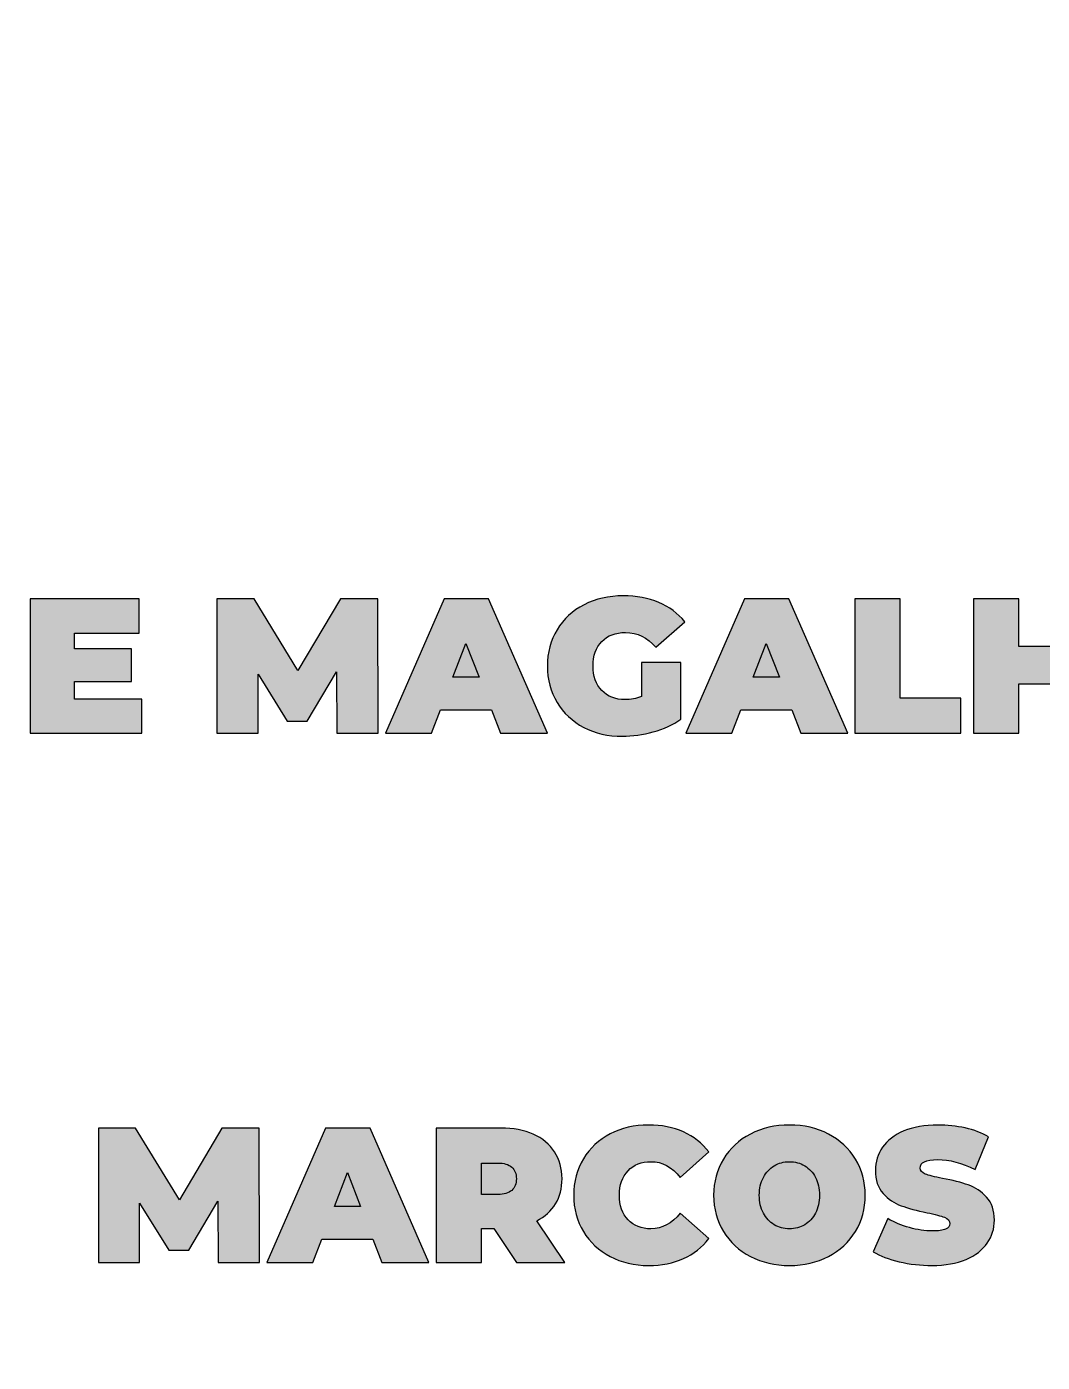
# Model space of a CAD drawing. Header units: centimetres. Extents: x -11.4 to 58.6, y -38.7 to 22.4.
# Drawn here: x -4.284 to -1.379, y 10.962 to 14.782 of the extents above; entities that cross this region are included whole.
import ezdxf

# ---------------------------------------------------------------- set-up
doc = ezdxf.new("R2010")
doc.units = ezdxf.units.CM
doc.header["$MEASUREMENT"] = 0
doc.layers.add('Camada 1', color=7, linetype='Continuous')

msp = doc.modelspace()

# ---------------------------------------------------------------- hatches: boundary and pattern name
at = {"layer": 'Camada 1', "true_color": 0x373435}
h = msp.add_hatch(color=250, dxfattribs=at)
edge = h.paths.add_edge_path()
edge.add_spline(control_points=[(-3.9547, 12.85916), (-3.9547, 12.85916), (-3.9547, 12.76146), (-3.9547, 12.76146), (-3.9547, 12.76146), (-4.27415, 12.76146), (-4.27415, 12.76146), (-4.27415, 12.76146), (-4.27415, 13.14568), (-4.27415, 13.14568), (-4.27415, 13.14568), (-3.96183, 13.14568), (-3.96183, 13.14568), (-3.96183, 13.14568), (-3.96183, 13.04798), (-3.96183, 13.04798), (-3.96183, 13.04798), (-4.14681, 13.04798), (-4.14681, 13.04798), (-4.14681, 13.04798), (-4.14681, 13.00297), (-4.14681, 13.00297), (-4.14681, 13.00297), (-3.98434, 13.00297), (-3.98434, 13.00297), (-3.98434, 13.00297), (-3.98434, 12.90966), (-3.98434, 12.90966), (-3.98434, 12.90966), (-4.14681, 12.90966), (-4.14681, 12.90966), (-4.14681, 12.90966), (-4.14681, 12.85916), (-4.14681, 12.85916), (-4.14681, 12.85916), (-3.9547, 12.85916), (-3.9547, 12.85916)], knot_values=[0, 0, 0, 0, 0.0833333, 0.0833333, 0.0833333, 0.1666667, 0.1666667, 0.1666667, 0.25, 0.25, 0.25, 0.3333333, 0.3333333, 0.3333333, 0.4166667, 0.4166667, 0.4166667, 0.5, 0.5, 0.5, 0.5833333, 0.5833333, 0.5833333, 0.6666667, 0.6666667, 0.6666667, 0.75, 0.75, 0.75, 0.8333333, 0.8333333, 0.8333333, 0.9166667, 0.9166667, 0.9166667, 1, 1, 1, 1], degree=3, periodic=1)
h = msp.add_hatch(color=250, dxfattribs=at)
edge = h.paths.add_edge_path()
edge.add_spline(control_points=[(-3.39703, 12.76146), (-3.39703, 12.76146), (-3.39813, 12.93655), (-3.39813, 12.93655), (-3.39813, 12.93655), (-3.48156, 12.79604), (-3.48156, 12.79604), (-3.48156, 12.79604), (-3.53864, 12.79604), (-3.53864, 12.79604), (-3.53864, 12.79604), (-3.62207, 12.93052), (-3.62207, 12.93052), (-3.62207, 12.93052), (-3.62207, 12.76146), (-3.62207, 12.76146), (-3.62207, 12.76146), (-3.74008, 12.76146), (-3.74008, 12.76146), (-3.74008, 12.76146), (-3.74008, 13.14568), (-3.74008, 13.14568), (-3.74008, 13.14568), (-3.6336, 13.14568), (-3.6336, 13.14568), (-3.6336, 13.14568), (-3.50845, 12.94094), (-3.50845, 12.94094), (-3.50845, 12.94094), (-3.3866, 13.14568), (-3.3866, 13.14568), (-3.3866, 13.14568), (-3.28012, 13.14568), (-3.28012, 13.14568), (-3.28012, 13.14568), (-3.27902, 12.76146), (-3.27902, 12.76146), (-3.27902, 12.76146), (-3.39703, 12.76146), (-3.39703, 12.76146)], knot_values=[0, 0, 0, 0, 0.0769231, 0.0769231, 0.0769231, 0.1538462, 0.1538462, 0.1538462, 0.2307692, 0.2307692, 0.2307692, 0.3076923, 0.3076923, 0.3076923, 0.3846154, 0.3846154, 0.3846154, 0.4615385, 0.4615385, 0.4615385, 0.5384615, 0.5384615, 0.5384615, 0.6153846, 0.6153846, 0.6153846, 0.6923077, 0.6923077, 0.6923077, 0.7692308, 0.7692308, 0.7692308, 0.8461538, 0.8461538, 0.8461538, 0.9230769, 0.9230769, 0.9230769, 1, 1, 1, 1], degree=3, periodic=1)
h = msp.add_hatch(color=250, dxfattribs=at)
edge = h.paths.add_edge_path()
edge.add_spline(control_points=[(-2.95463, 12.82842), (-2.95463, 12.82842), (-3.10063, 12.82842), (-3.10063, 12.82842), (-3.10063, 12.82842), (-3.12643, 12.76146), (-3.12643, 12.76146), (-3.12643, 12.76146), (-3.25816, 12.76146), (-3.25816, 12.76146), (-3.25816, 12.76146), (-3.0902, 13.14568), (-3.0902, 13.14568), (-3.0902, 13.14568), (-2.96286, 13.14568), (-2.96286, 13.14568), (-2.96286, 13.14568), (-2.7949, 12.76146), (-2.7949, 12.76146), (-2.7949, 12.76146), (-2.92883, 12.76146), (-2.92883, 12.76146), (-2.92883, 12.76146), (-2.95463, 12.82842), (-2.95463, 12.82842)], knot_values=[0, 0, 0, 0, 0.125, 0.125, 0.125, 0.25, 0.25, 0.25, 0.375, 0.375, 0.375, 0.5, 0.5, 0.5, 0.625, 0.625, 0.625, 0.75, 0.75, 0.75, 0.875, 0.875, 0.875, 1, 1, 1, 1], degree=3, periodic=1)
h = msp.add_hatch(color=250, dxfattribs=at)
edge = h.paths.add_edge_path()
edge.add_spline(control_points=[(-2.5254, 12.964), (-2.5254, 12.964), (-2.41288, 12.964), (-2.41288, 12.964), (-2.41288, 12.964), (-2.41288, 12.80153), (-2.41288, 12.80153), (-2.43557, 12.78579), (-2.46191, 12.77372), (-2.49192, 12.7653), (-2.52193, 12.75689), (-2.55138, 12.75268), (-2.58029, 12.75268), (-2.62127, 12.75268), (-2.65805, 12.76118), (-2.69062, 12.7782), (-2.72318, 12.79522), (-2.74871, 12.819), (-2.76718, 12.84956), (-2.78566, 12.88011), (-2.7949, 12.91478), (-2.7949, 12.95357), (-2.7949, 12.99236), (-2.78566, 13.02703), (-2.76718, 13.05758), (-2.74871, 13.08814), (-2.72291, 13.11192), (-2.68979, 13.12894), (-2.65668, 13.14596), (-2.61926, 13.15446), (-2.57755, 13.15446), (-2.53985, 13.15446), (-2.5061, 13.14815), (-2.47627, 13.13553), (-2.44645, 13.1229), (-2.42166, 13.10451), (-2.4019, 13.08036), (-2.4019, 13.08036), (-2.48478, 13.00736), (-2.48478, 13.00736), (-2.50893, 13.03553), (-2.53766, 13.04962), (-2.57096, 13.04962), (-2.5995, 13.04962), (-2.62219, 13.04102), (-2.63902, 13.02383), (-2.65585, 13.00663), (-2.66427, 12.98321), (-2.66427, 12.95357), (-2.66427, 12.92466), (-2.65594, 12.90142), (-2.63929, 12.88386), (-2.62264, 12.8663), (-2.60042, 12.85751), (-2.57261, 12.85751), (-2.55614, 12.85751), (-2.5404, 12.86063), (-2.5254, 12.86685), (-2.5254, 12.86685), (-2.5254, 12.964), (-2.5254, 12.964)], knot_values=[0, 0, 0, 0, 0.05, 0.05, 0.05, 0.1, 0.1, 0.1, 0.15, 0.15, 0.15, 0.2, 0.2, 0.2, 0.25, 0.25, 0.25, 0.3, 0.3, 0.3, 0.35, 0.35, 0.35, 0.4, 0.4, 0.4, 0.45, 0.45, 0.45, 0.5, 0.5, 0.5, 0.55, 0.55, 0.55, 0.6, 0.6, 0.6, 0.65, 0.65, 0.65, 0.7, 0.7, 0.7, 0.75, 0.75, 0.75, 0.8, 0.8, 0.8, 0.85, 0.85, 0.85, 0.9, 0.9, 0.9, 0.95, 0.95, 0.95, 1, 1, 1, 1], degree=3, periodic=1)
h = msp.add_hatch(color=250, dxfattribs=at)
edge = h.paths.add_edge_path()
edge.add_spline(control_points=[(-2.09562, 12.82842), (-2.09562, 12.82842), (-2.24163, 12.82842), (-2.24163, 12.82842), (-2.24163, 12.82842), (-2.26743, 12.76146), (-2.26743, 12.76146), (-2.26743, 12.76146), (-2.39916, 12.76146), (-2.39916, 12.76146), (-2.39916, 12.76146), (-2.2312, 13.14568), (-2.2312, 13.14568), (-2.2312, 13.14568), (-2.10386, 13.14568), (-2.10386, 13.14568), (-2.10386, 13.14568), (-1.9359, 12.76146), (-1.9359, 12.76146), (-1.9359, 12.76146), (-2.06983, 12.76146), (-2.06983, 12.76146), (-2.06983, 12.76146), (-2.09562, 12.82842), (-2.09562, 12.82842)], knot_values=[0, 0, 0, 0, 0.125, 0.125, 0.125, 0.25, 0.25, 0.25, 0.375, 0.375, 0.375, 0.5, 0.5, 0.5, 0.625, 0.625, 0.625, 0.75, 0.75, 0.75, 0.875, 0.875, 0.875, 1, 1, 1, 1], degree=3, periodic=1)
h = msp.add_hatch(color=250, dxfattribs=at)
edge = h.paths.add_edge_path()
edge.add_spline(control_points=[(-1.91504, 13.14568), (-1.91504, 13.14568), (-1.7855, 13.14568), (-1.7855, 13.14568), (-1.7855, 13.14568), (-1.7855, 12.86191), (-1.7855, 12.86191), (-1.7855, 12.86191), (-1.61206, 12.86191), (-1.61206, 12.86191), (-1.61206, 12.86191), (-1.61206, 12.76146), (-1.61206, 12.76146), (-1.61206, 12.76146), (-1.91504, 12.76146), (-1.91504, 12.76146), (-1.91504, 12.76146), (-1.91504, 13.14568), (-1.91504, 13.14568)], knot_values=[0, 0, 0, 0, 0.1666667, 0.1666667, 0.1666667, 0.3333333, 0.3333333, 0.3333333, 0.5, 0.5, 0.5, 0.6666667, 0.6666667, 0.6666667, 0.8333333, 0.8333333, 0.8333333, 1, 1, 1, 1], degree=3, periodic=1)
h = msp.add_hatch(color=250, dxfattribs=at)
edge = h.paths.add_edge_path()
edge.add_spline(control_points=[(-1.19765, 13.14568), (-1.19765, 13.14568), (-1.19765, 12.76146), (-1.19765, 12.76146), (-1.19765, 12.76146), (-1.32719, 12.76146), (-1.32719, 12.76146), (-1.32719, 12.76146), (-1.32719, 12.90307), (-1.32719, 12.90307), (-1.32719, 12.90307), (-1.44684, 12.90307), (-1.44684, 12.90307), (-1.44684, 12.90307), (-1.44684, 12.76146), (-1.44684, 12.76146), (-1.44684, 12.76146), (-1.57638, 12.76146), (-1.57638, 12.76146), (-1.57638, 12.76146), (-1.57638, 13.14568), (-1.57638, 13.14568), (-1.57638, 13.14568), (-1.44684, 13.14568), (-1.44684, 13.14568), (-1.44684, 13.14568), (-1.44684, 13.00956), (-1.44684, 13.00956), (-1.44684, 13.00956), (-1.32719, 13.00956), (-1.32719, 13.00956), (-1.32719, 13.00956), (-1.32719, 13.14568), (-1.32719, 13.14568), (-1.32719, 13.14568), (-1.19765, 13.14568), (-1.19765, 13.14568)], knot_values=[0, 0, 0, 0, 0.0833333, 0.0833333, 0.0833333, 0.1666667, 0.1666667, 0.1666667, 0.25, 0.25, 0.25, 0.3333333, 0.3333333, 0.3333333, 0.4166667, 0.4166667, 0.4166667, 0.5, 0.5, 0.5, 0.5833333, 0.5833333, 0.5833333, 0.6666667, 0.6666667, 0.6666667, 0.75, 0.75, 0.75, 0.8333333, 0.8333333, 0.8333333, 0.9166667, 0.9166667, 0.9166667, 1, 1, 1, 1], degree=3, periodic=1)
h = msp.add_hatch(color=250, dxfattribs=at)
edge = h.paths.add_edge_path()
edge.add_spline(control_points=[(-2.99031, 12.92173), (-2.99031, 12.92173), (-3.02763, 13.01834), (-3.02763, 13.01834), (-3.02763, 13.01834), (-3.06496, 12.92173), (-3.06496, 12.92173), (-3.06496, 12.92173), (-2.99031, 12.92173), (-2.99031, 12.92173)], knot_values=[0, 0, 0, 0, 0.3333333, 0.3333333, 0.3333333, 0.6666667, 0.6666667, 0.6666667, 1, 1, 1, 1], degree=3, periodic=1)
h = msp.add_hatch(color=250, dxfattribs=at)
edge = h.paths.add_edge_path()
edge.add_spline(control_points=[(-2.1313, 12.92173), (-2.1313, 12.92173), (-2.16863, 13.01834), (-2.16863, 13.01834), (-2.16863, 13.01834), (-2.20595, 12.92173), (-2.20595, 12.92173), (-2.20595, 12.92173), (-2.1313, 12.92173), (-2.1313, 12.92173)], knot_values=[0, 0, 0, 0, 0.3333333, 0.3333333, 0.3333333, 0.6666667, 0.6666667, 0.6666667, 1, 1, 1, 1], degree=3, periodic=1)
h = msp.add_hatch(color=250, dxfattribs=at)
edge = h.paths.add_edge_path()
edge.add_spline(control_points=[(-3.73596, 11.24763), (-3.73596, 11.24763), (-3.73706, 11.42273), (-3.73706, 11.42273), (-3.73706, 11.42273), (-3.82049, 11.28221), (-3.82049, 11.28221), (-3.82049, 11.28221), (-3.87758, 11.28221), (-3.87758, 11.28221), (-3.87758, 11.28221), (-3.96101, 11.41669), (-3.96101, 11.41669), (-3.96101, 11.41669), (-3.96101, 11.24763), (-3.96101, 11.24763), (-3.96101, 11.24763), (-4.07902, 11.24763), (-4.07902, 11.24763), (-4.07902, 11.24763), (-4.07902, 11.63185), (-4.07902, 11.63185), (-4.07902, 11.63185), (-3.97253, 11.63185), (-3.97253, 11.63185), (-3.97253, 11.63185), (-3.84739, 11.42712), (-3.84739, 11.42712), (-3.84739, 11.42712), (-3.72554, 11.63185), (-3.72554, 11.63185), (-3.72554, 11.63185), (-3.61905, 11.63185), (-3.61905, 11.63185), (-3.61905, 11.63185), (-3.61795, 11.24763), (-3.61795, 11.24763), (-3.61795, 11.24763), (-3.73596, 11.24763), (-3.73596, 11.24763)], knot_values=[0, 0, 0, 0, 0.0769231, 0.0769231, 0.0769231, 0.1538462, 0.1538462, 0.1538462, 0.2307692, 0.2307692, 0.2307692, 0.3076923, 0.3076923, 0.3076923, 0.3846154, 0.3846154, 0.3846154, 0.4615385, 0.4615385, 0.4615385, 0.5384615, 0.5384615, 0.5384615, 0.6153846, 0.6153846, 0.6153846, 0.6923077, 0.6923077, 0.6923077, 0.7692308, 0.7692308, 0.7692308, 0.8461538, 0.8461538, 0.8461538, 0.9230769, 0.9230769, 0.9230769, 1, 1, 1, 1], degree=3, periodic=1)
h = msp.add_hatch(color=250, dxfattribs=at)
edge = h.paths.add_edge_path()
edge.add_spline(control_points=[(-3.29356, 11.3146), (-3.29356, 11.3146), (-3.43957, 11.3146), (-3.43957, 11.3146), (-3.43957, 11.3146), (-3.46536, 11.24763), (-3.46536, 11.24763), (-3.46536, 11.24763), (-3.5971, 11.24763), (-3.5971, 11.24763), (-3.5971, 11.24763), (-3.42914, 11.63185), (-3.42914, 11.63185), (-3.42914, 11.63185), (-3.3018, 11.63185), (-3.3018, 11.63185), (-3.3018, 11.63185), (-3.13384, 11.24763), (-3.13384, 11.24763), (-3.13384, 11.24763), (-3.26777, 11.24763), (-3.26777, 11.24763), (-3.26777, 11.24763), (-3.29356, 11.3146), (-3.29356, 11.3146)], knot_values=[0, 0, 0, 0, 0.125, 0.125, 0.125, 0.25, 0.25, 0.25, 0.375, 0.375, 0.375, 0.5, 0.5, 0.5, 0.625, 0.625, 0.625, 0.75, 0.75, 0.75, 0.875, 0.875, 0.875, 1, 1, 1, 1], degree=3, periodic=1)
h = msp.add_hatch(color=250, dxfattribs=at)
edge = h.paths.add_edge_path()
edge.add_spline(control_points=[(-2.94831, 11.34424), (-2.94831, 11.34424), (-2.98344, 11.34424), (-2.98344, 11.34424), (-2.98344, 11.34424), (-2.98344, 11.24763), (-2.98344, 11.24763), (-2.98344, 11.24763), (-3.11298, 11.24763), (-3.11298, 11.24763), (-3.11298, 11.24763), (-3.11298, 11.63185), (-3.11298, 11.63185), (-3.11298, 11.63185), (-2.92801, 11.63185), (-2.92801, 11.63185), (-2.89251, 11.63185), (-2.86159, 11.626), (-2.83524, 11.61429), (-2.8089, 11.60258), (-2.78859, 11.58575), (-2.77432, 11.56379), (-2.76005, 11.54184), (-2.75291, 11.51622), (-2.75291, 11.48695), (-2.75291, 11.4595), (-2.75913, 11.43553), (-2.77157, 11.41504), (-2.78402, 11.39455), (-2.80194, 11.37827), (-2.82536, 11.36619), (-2.82536, 11.36619), (-2.74468, 11.24763), (-2.74468, 11.24763), (-2.74468, 11.24763), (-2.883, 11.24763), (-2.883, 11.24763), (-2.883, 11.24763), (-2.94831, 11.34424), (-2.94831, 11.34424)], knot_values=[0, 0, 0, 0, 0.0769231, 0.0769231, 0.0769231, 0.1538462, 0.1538462, 0.1538462, 0.2307692, 0.2307692, 0.2307692, 0.3076923, 0.3076923, 0.3076923, 0.3846154, 0.3846154, 0.3846154, 0.4615385, 0.4615385, 0.4615385, 0.5384615, 0.5384615, 0.5384615, 0.6153846, 0.6153846, 0.6153846, 0.6923077, 0.6923077, 0.6923077, 0.7692308, 0.7692308, 0.7692308, 0.8461538, 0.8461538, 0.8461538, 0.9230769, 0.9230769, 0.9230769, 1, 1, 1, 1], degree=3, periodic=1)
h = msp.add_hatch(color=250, dxfattribs=at)
edge = h.paths.add_edge_path()
edge.add_spline(control_points=[(-2.50536, 11.23885), (-2.54598, 11.23885), (-2.58258, 11.24736), (-2.61514, 11.26438), (-2.64771, 11.28139), (-2.67323, 11.30518), (-2.69171, 11.33573), (-2.71019, 11.36628), (-2.71943, 11.40095), (-2.71943, 11.43974), (-2.71943, 11.47853), (-2.71019, 11.5132), (-2.69171, 11.54376), (-2.67323, 11.57431), (-2.64771, 11.5981), (-2.61514, 11.61512), (-2.58258, 11.63213), (-2.54598, 11.64064), (-2.50536, 11.64064), (-2.46804, 11.64064), (-2.43474, 11.63405), (-2.40547, 11.62088), (-2.3762, 11.6077), (-2.35204, 11.58867), (-2.33301, 11.56379), (-2.33301, 11.56379), (-2.4148, 11.49079), (-2.4148, 11.49079), (-2.43858, 11.5208), (-2.46658, 11.5358), (-2.49878, 11.5358), (-2.52585, 11.5358), (-2.54763, 11.52711), (-2.5641, 11.50973), (-2.58056, 11.49235), (-2.5888, 11.46902), (-2.5888, 11.43974), (-2.5888, 11.41047), (-2.58056, 11.38714), (-2.5641, 11.36976), (-2.54763, 11.35238), (-2.52585, 11.34369), (-2.49878, 11.34369), (-2.46658, 11.34369), (-2.43858, 11.35869), (-2.4148, 11.3887), (-2.4148, 11.3887), (-2.33301, 11.3157), (-2.33301, 11.3157), (-2.35204, 11.29081), (-2.3762, 11.27179), (-2.40547, 11.25861), (-2.43474, 11.24544), (-2.46804, 11.23885), (-2.50536, 11.23885)], knot_values=[0, 0, 0, 0, 0.0555556, 0.0555556, 0.0555556, 0.1111111, 0.1111111, 0.1111111, 0.1666667, 0.1666667, 0.1666667, 0.2222222, 0.2222222, 0.2222222, 0.2777778, 0.2777778, 0.2777778, 0.3333333, 0.3333333, 0.3333333, 0.3888889, 0.3888889, 0.3888889, 0.4444444, 0.4444444, 0.4444444, 0.5, 0.5, 0.5, 0.5555556, 0.5555556, 0.5555556, 0.6111111, 0.6111111, 0.6111111, 0.6666667, 0.6666667, 0.6666667, 0.7222222, 0.7222222, 0.7222222, 0.7777778, 0.7777778, 0.7777778, 0.8333333, 0.8333333, 0.8333333, 0.8888889, 0.8888889, 0.8888889, 0.9444444, 0.9444444, 0.9444444, 1, 1, 1, 1], degree=3, periodic=1)
h = msp.add_hatch(color=250, dxfattribs=at)
edge = h.paths.add_edge_path()
edge.add_spline(control_points=[(-2.10248, 11.23885), (-2.14383, 11.23885), (-2.18097, 11.24745), (-2.21391, 11.26465), (-2.24684, 11.28185), (-2.27264, 11.30573), (-2.2913, 11.33628), (-2.30996, 11.36683), (-2.31929, 11.40132), (-2.31929, 11.43974), (-2.31929, 11.47817), (-2.30996, 11.51266), (-2.2913, 11.54321), (-2.27264, 11.57376), (-2.24684, 11.59764), (-2.21391, 11.61484), (-2.18097, 11.63204), (-2.14383, 11.64064), (-2.10248, 11.64064), (-2.06114, 11.64064), (-2.02399, 11.63204), (-1.99106, 11.61484), (-1.95813, 11.59764), (-1.93233, 11.57376), (-1.91367, 11.54321), (-1.895, 11.51266), (-1.88567, 11.47817), (-1.88567, 11.43974), (-1.88567, 11.40132), (-1.895, 11.36683), (-1.91367, 11.33628), (-1.93233, 11.30573), (-1.95813, 11.28185), (-1.99106, 11.26465), (-2.02399, 11.24745), (-2.06114, 11.23885), (-2.10248, 11.23885)], knot_values=[0, 0, 0, 0, 0.0833333, 0.0833333, 0.0833333, 0.1666667, 0.1666667, 0.1666667, 0.25, 0.25, 0.25, 0.3333333, 0.3333333, 0.3333333, 0.4166667, 0.4166667, 0.4166667, 0.5, 0.5, 0.5, 0.5833333, 0.5833333, 0.5833333, 0.6666667, 0.6666667, 0.6666667, 0.75, 0.75, 0.75, 0.8333333, 0.8333333, 0.8333333, 0.9166667, 0.9166667, 0.9166667, 1, 1, 1, 1], degree=3, periodic=1)
h = msp.add_hatch(color=250, dxfattribs=at)
edge = h.paths.add_edge_path()
edge.add_spline(control_points=[(-1.69521, 11.23885), (-1.72705, 11.23885), (-1.75806, 11.24242), (-1.78824, 11.24956), (-1.81843, 11.25669), (-1.84323, 11.2663), (-1.86262, 11.27837), (-1.86262, 11.27837), (-1.82091, 11.37278), (-1.82091, 11.37278), (-1.80261, 11.36217), (-1.78212, 11.35366), (-1.75943, 11.34726), (-1.73674, 11.34085), (-1.71497, 11.33765), (-1.69411, 11.33765), (-1.67618, 11.33765), (-1.66338, 11.33939), (-1.65569, 11.34287), (-1.64801, 11.34634), (-1.64416, 11.35156), (-1.64416, 11.35851), (-1.64416, 11.36656), (-1.64919, 11.3726), (-1.65926, 11.37662), (-1.66932, 11.38065), (-1.68588, 11.38504), (-1.70893, 11.3898), (-1.73857, 11.39601), (-1.76327, 11.4027), (-1.78303, 11.40983), (-1.80279, 11.41697), (-1.81999, 11.42868), (-1.83463, 11.44496), (-1.84927, 11.46124), (-1.85658, 11.48329), (-1.85658, 11.5111), (-1.85658, 11.53525), (-1.84981, 11.55721), (-1.83627, 11.57697), (-1.82273, 11.59673), (-1.80252, 11.61228), (-1.77562, 11.62362), (-1.74872, 11.63497), (-1.71607, 11.64064), (-1.67765, 11.64064), (-1.6513, 11.64064), (-1.62541, 11.6378), (-1.59998, 11.63213), (-1.57455, 11.62646), (-1.55213, 11.61813), (-1.53274, 11.60715), (-1.53274, 11.60715), (-1.57171, 11.51329), (-1.57171, 11.51329), (-1.6094, 11.53232), (-1.64508, 11.54184), (-1.67874, 11.54184), (-1.71204, 11.54184), (-1.72869, 11.53379), (-1.72869, 11.51769), (-1.72869, 11.51), (-1.72375, 11.50424), (-1.71387, 11.5004), (-1.70399, 11.49656), (-1.68771, 11.49244), (-1.66502, 11.48805), (-1.63575, 11.48256), (-1.61105, 11.47625), (-1.59092, 11.46911), (-1.5708, 11.46198), (-1.55332, 11.45035), (-1.5385, 11.43426), (-1.52368, 11.41816), (-1.51627, 11.3962), (-1.51627, 11.36839), (-1.51627, 11.34424), (-1.52304, 11.32237), (-1.53658, 11.3028), (-1.55012, 11.28322), (-1.57034, 11.26767), (-1.59723, 11.25614), (-1.62413, 11.24461), (-1.65679, 11.23885), (-1.69521, 11.23885)], knot_values=[0, 0, 0, 0, 0.0357143, 0.0357143, 0.0357143, 0.0714286, 0.0714286, 0.0714286, 0.1071429, 0.1071429, 0.1071429, 0.1428571, 0.1428571, 0.1428571, 0.1785714, 0.1785714, 0.1785714, 0.2142857, 0.2142857, 0.2142857, 0.25, 0.25, 0.25, 0.2857143, 0.2857143, 0.2857143, 0.3214286, 0.3214286, 0.3214286, 0.3571429, 0.3571429, 0.3571429, 0.3928571, 0.3928571, 0.3928571, 0.4285714, 0.4285714, 0.4285714, 0.4642857, 0.4642857, 0.4642857, 0.5, 0.5, 0.5, 0.5357143, 0.5357143, 0.5357143, 0.5714286, 0.5714286, 0.5714286, 0.6071429, 0.6071429, 0.6071429, 0.6428571, 0.6428571, 0.6428571, 0.6785714, 0.6785714, 0.6785714, 0.7142857, 0.7142857, 0.7142857, 0.75, 0.75, 0.75, 0.7857143, 0.7857143, 0.7857143, 0.8214286, 0.8214286, 0.8214286, 0.8571429, 0.8571429, 0.8571429, 0.8928571, 0.8928571, 0.8928571, 0.9285714, 0.9285714, 0.9285714, 0.9642857, 0.9642857, 0.9642857, 1, 1, 1, 1], degree=3, periodic=1)
h = msp.add_hatch(color=250, dxfattribs=at)
edge = h.paths.add_edge_path()
edge.add_spline(control_points=[(-3.32924, 11.40791), (-3.32924, 11.40791), (-3.36657, 11.50451), (-3.36657, 11.50451), (-3.36657, 11.50451), (-3.40389, 11.40791), (-3.40389, 11.40791), (-3.40389, 11.40791), (-3.32924, 11.40791), (-3.32924, 11.40791)], knot_values=[0, 0, 0, 0, 0.3333333, 0.3333333, 0.3333333, 0.6666667, 0.6666667, 0.6666667, 1, 1, 1, 1], degree=3, periodic=1)
h = msp.add_hatch(color=250, dxfattribs=at)
edge = h.paths.add_edge_path()
edge.add_spline(control_points=[(-2.88355, 11.48695), (-2.88355, 11.50122), (-2.88794, 11.51229), (-2.89672, 11.52016), (-2.9055, 11.52802), (-2.91868, 11.53196), (-2.93624, 11.53196), (-2.93624, 11.53196), (-2.98344, 11.53196), (-2.98344, 11.53196), (-2.98344, 11.53196), (-2.98344, 11.44194), (-2.98344, 11.44194), (-2.98344, 11.44194), (-2.93624, 11.44194), (-2.93624, 11.44194), (-2.91868, 11.44194), (-2.9055, 11.44587), (-2.89672, 11.45374), (-2.88794, 11.46161), (-2.88355, 11.47268), (-2.88355, 11.48695)], knot_values=[0, 0, 0, 0, 0.1428571, 0.1428571, 0.1428571, 0.2857143, 0.2857143, 0.2857143, 0.4285714, 0.4285714, 0.4285714, 0.5714286, 0.5714286, 0.5714286, 0.7142857, 0.7142857, 0.7142857, 0.8571429, 0.8571429, 0.8571429, 1, 1, 1, 1], degree=3, periodic=1)
h = msp.add_hatch(color=250, dxfattribs=at)
edge = h.paths.add_edge_path()
edge.add_spline(control_points=[(-2.10248, 11.34369), (-2.08638, 11.34369), (-2.07184, 11.34762), (-2.05884, 11.35549), (-2.04586, 11.36336), (-2.03552, 11.37452), (-2.02783, 11.38897), (-2.02015, 11.40343), (-2.01631, 11.42035), (-2.01631, 11.43974), (-2.01631, 11.45914), (-2.02015, 11.47606), (-2.02783, 11.49052), (-2.03552, 11.50497), (-2.04586, 11.51613), (-2.05884, 11.524), (-2.07184, 11.53187), (-2.08638, 11.5358), (-2.10248, 11.5358), (-2.11858, 11.5358), (-2.13313, 11.53187), (-2.14612, 11.524), (-2.15911, 11.51613), (-2.16945, 11.50497), (-2.17713, 11.49052), (-2.18482, 11.47606), (-2.18866, 11.45914), (-2.18866, 11.43974), (-2.18866, 11.42035), (-2.18482, 11.40343), (-2.17713, 11.38897), (-2.16945, 11.37452), (-2.15911, 11.36336), (-2.14612, 11.35549), (-2.13313, 11.34762), (-2.11858, 11.34369), (-2.10248, 11.34369)], knot_values=[0, 0, 0, 0, 0.0833333, 0.0833333, 0.0833333, 0.1666667, 0.1666667, 0.1666667, 0.25, 0.25, 0.25, 0.3333333, 0.3333333, 0.3333333, 0.4166667, 0.4166667, 0.4166667, 0.5, 0.5, 0.5, 0.5833333, 0.5833333, 0.5833333, 0.6666667, 0.6666667, 0.6666667, 0.75, 0.75, 0.75, 0.8333333, 0.8333333, 0.8333333, 0.9166667, 0.9166667, 0.9166667, 1, 1, 1, 1], degree=3, periodic=1)

# ---------------------------------------------------------------- linework, layer by layer
at = {"layer": 'Camada 1', "color": 250, "lineweight": 20}
msp.add_open_spline([(-6.39065, 22.42335), (-6.39065, 22.42335), (-3.39065, 22.42335), (-3.39065, 22.42335), (2.10935, 22.42335), (6.60935, 17.92336), (6.60935, 12.42336), (6.60935, 12.42336), (6.60935, -27.57665), (6.60935, -27.57665), (6.60935, -27.57665), (-11.39065, -27.57665), (-11.39065, -27.57665), (-11.39065, -27.57665), (-11.39065, 17.42334), (-11.39065, 17.42334), (-11.39065, 20.17334), (-9.14065, 22.42335), (-6.39065, 22.42335)], degree=3, knots=[0, 0, 0, 0, 0.1666667, 0.1666667, 0.1666667, 0.3333333, 0.3333333, 0.3333333, 0.5, 0.5, 0.5, 0.6666667, 0.6666667, 0.6666667, 0.8333333, 0.8333333, 0.8333333, 1, 1, 1, 1], dxfattribs=at)
at = {"layer": 'Camada 1', "color": 250}
for points, knots in [([(-3.9547, 12.85916), (-3.9547, 12.85916), (-3.9547, 12.76146), (-3.9547, 12.76146), (-3.9547, 12.76146), (-4.27415, 12.76146), (-4.27415, 12.76146), (-4.27415, 12.76146), (-4.27415, 13.14568), (-4.27415, 13.14568), (-4.27415, 13.14568), (-3.96183, 13.14568), (-3.96183, 13.14568), (-3.96183, 13.14568), (-3.96183, 13.04798), (-3.96183, 13.04798), (-3.96183, 13.04798), (-4.14681, 13.04798), (-4.14681, 13.04798), (-4.14681, 13.04798), (-4.14681, 13.00297), (-4.14681, 13.00297), (-4.14681, 13.00297), (-3.98434, 13.00297), (-3.98434, 13.00297), (-3.98434, 13.00297), (-3.98434, 12.90966), (-3.98434, 12.90966), (-3.98434, 12.90966), (-4.14681, 12.90966), (-4.14681, 12.90966), (-4.14681, 12.90966), (-4.14681, 12.85916), (-4.14681, 12.85916), (-4.14681, 12.85916), (-3.9547, 12.85916), (-3.9547, 12.85916)], [0, 0, 0, 0, 0.0833333, 0.0833333, 0.0833333, 0.1666667, 0.1666667, 0.1666667, 0.25, 0.25, 0.25, 0.3333333, 0.3333333, 0.3333333, 0.4166667, 0.4166667, 0.4166667, 0.5, 0.5, 0.5, 0.5833333, 0.5833333, 0.5833333, 0.6666667, 0.6666667, 0.6666667, 0.75, 0.75, 0.75, 0.8333333, 0.8333333, 0.8333333, 0.9166667, 0.9166667, 0.9166667, 1, 1, 1, 1]), ([(-3.39703, 12.76146), (-3.39703, 12.76146), (-3.39813, 12.93655), (-3.39813, 12.93655), (-3.39813, 12.93655), (-3.48156, 12.79604), (-3.48156, 12.79604), (-3.48156, 12.79604), (-3.53864, 12.79604), (-3.53864, 12.79604), (-3.53864, 12.79604), (-3.62207, 12.93052), (-3.62207, 12.93052), (-3.62207, 12.93052), (-3.62207, 12.76146), (-3.62207, 12.76146), (-3.62207, 12.76146), (-3.74008, 12.76146), (-3.74008, 12.76146), (-3.74008, 12.76146), (-3.74008, 13.14568), (-3.74008, 13.14568), (-3.74008, 13.14568), (-3.6336, 13.14568), (-3.6336, 13.14568), (-3.6336, 13.14568), (-3.50845, 12.94094), (-3.50845, 12.94094), (-3.50845, 12.94094), (-3.3866, 13.14568), (-3.3866, 13.14568), (-3.3866, 13.14568), (-3.28012, 13.14568), (-3.28012, 13.14568), (-3.28012, 13.14568), (-3.27902, 12.76146), (-3.27902, 12.76146), (-3.27902, 12.76146), (-3.39703, 12.76146), (-3.39703, 12.76146)], [0, 0, 0, 0, 0.0769231, 0.0769231, 0.0769231, 0.1538462, 0.1538462, 0.1538462, 0.2307692, 0.2307692, 0.2307692, 0.3076923, 0.3076923, 0.3076923, 0.3846154, 0.3846154, 0.3846154, 0.4615385, 0.4615385, 0.4615385, 0.5384615, 0.5384615, 0.5384615, 0.6153846, 0.6153846, 0.6153846, 0.6923077, 0.6923077, 0.6923077, 0.7692308, 0.7692308, 0.7692308, 0.8461538, 0.8461538, 0.8461538, 0.9230769, 0.9230769, 0.9230769, 1, 1, 1, 1]), ([(-2.95463, 12.82842), (-2.95463, 12.82842), (-3.10063, 12.82842), (-3.10063, 12.82842), (-3.10063, 12.82842), (-3.12643, 12.76146), (-3.12643, 12.76146), (-3.12643, 12.76146), (-3.25816, 12.76146), (-3.25816, 12.76146), (-3.25816, 12.76146), (-3.0902, 13.14568), (-3.0902, 13.14568), (-3.0902, 13.14568), (-2.96286, 13.14568), (-2.96286, 13.14568), (-2.96286, 13.14568), (-2.7949, 12.76146), (-2.7949, 12.76146), (-2.7949, 12.76146), (-2.92883, 12.76146), (-2.92883, 12.76146), (-2.92883, 12.76146), (-2.95463, 12.82842), (-2.95463, 12.82842)], [0, 0, 0, 0, 0.125, 0.125, 0.125, 0.25, 0.25, 0.25, 0.375, 0.375, 0.375, 0.5, 0.5, 0.5, 0.625, 0.625, 0.625, 0.75, 0.75, 0.75, 0.875, 0.875, 0.875, 1, 1, 1, 1]), ([(-2.5254, 12.964), (-2.5254, 12.964), (-2.41288, 12.964), (-2.41288, 12.964), (-2.41288, 12.964), (-2.41288, 12.80153), (-2.41288, 12.80153), (-2.43557, 12.78579), (-2.46191, 12.77372), (-2.49192, 12.7653), (-2.52193, 12.75689), (-2.55138, 12.75268), (-2.58029, 12.75268), (-2.62127, 12.75268), (-2.65805, 12.76118), (-2.69062, 12.7782), (-2.72318, 12.79522), (-2.74871, 12.819), (-2.76718, 12.84956), (-2.78566, 12.88011), (-2.7949, 12.91478), (-2.7949, 12.95357), (-2.7949, 12.99236), (-2.78566, 13.02703), (-2.76718, 13.05758), (-2.74871, 13.08814), (-2.72291, 13.11192), (-2.68979, 13.12894), (-2.65668, 13.14596), (-2.61926, 13.15446), (-2.57755, 13.15446), (-2.53985, 13.15446), (-2.5061, 13.14815), (-2.47627, 13.13553), (-2.44645, 13.1229), (-2.42166, 13.10451), (-2.4019, 13.08036), (-2.4019, 13.08036), (-2.48478, 13.00736), (-2.48478, 13.00736), (-2.50893, 13.03553), (-2.53766, 13.04962), (-2.57096, 13.04962), (-2.5995, 13.04962), (-2.62219, 13.04102), (-2.63902, 13.02383), (-2.65585, 13.00663), (-2.66427, 12.98321), (-2.66427, 12.95357), (-2.66427, 12.92466), (-2.65594, 12.90142), (-2.63929, 12.88386), (-2.62264, 12.8663), (-2.60042, 12.85751), (-2.57261, 12.85751), (-2.55614, 12.85751), (-2.5404, 12.86063), (-2.5254, 12.86685), (-2.5254, 12.86685), (-2.5254, 12.964), (-2.5254, 12.964)], [0, 0, 0, 0, 0.05, 0.05, 0.05, 0.1, 0.1, 0.1, 0.15, 0.15, 0.15, 0.2, 0.2, 0.2, 0.25, 0.25, 0.25, 0.3, 0.3, 0.3, 0.35, 0.35, 0.35, 0.4, 0.4, 0.4, 0.45, 0.45, 0.45, 0.5, 0.5, 0.5, 0.55, 0.55, 0.55, 0.6, 0.6, 0.6, 0.65, 0.65, 0.65, 0.7, 0.7, 0.7, 0.75, 0.75, 0.75, 0.8, 0.8, 0.8, 0.85, 0.85, 0.85, 0.9, 0.9, 0.9, 0.95, 0.95, 0.95, 1, 1, 1, 1]), ([(-2.09562, 12.82842), (-2.09562, 12.82842), (-2.24163, 12.82842), (-2.24163, 12.82842), (-2.24163, 12.82842), (-2.26743, 12.76146), (-2.26743, 12.76146), (-2.26743, 12.76146), (-2.39916, 12.76146), (-2.39916, 12.76146), (-2.39916, 12.76146), (-2.2312, 13.14568), (-2.2312, 13.14568), (-2.2312, 13.14568), (-2.10386, 13.14568), (-2.10386, 13.14568), (-2.10386, 13.14568), (-1.9359, 12.76146), (-1.9359, 12.76146), (-1.9359, 12.76146), (-2.06983, 12.76146), (-2.06983, 12.76146), (-2.06983, 12.76146), (-2.09562, 12.82842), (-2.09562, 12.82842)], [0, 0, 0, 0, 0.125, 0.125, 0.125, 0.25, 0.25, 0.25, 0.375, 0.375, 0.375, 0.5, 0.5, 0.5, 0.625, 0.625, 0.625, 0.75, 0.75, 0.75, 0.875, 0.875, 0.875, 1, 1, 1, 1]), ([(-1.91504, 13.14568), (-1.91504, 13.14568), (-1.7855, 13.14568), (-1.7855, 13.14568), (-1.7855, 13.14568), (-1.7855, 12.86191), (-1.7855, 12.86191), (-1.7855, 12.86191), (-1.61206, 12.86191), (-1.61206, 12.86191), (-1.61206, 12.86191), (-1.61206, 12.76146), (-1.61206, 12.76146), (-1.61206, 12.76146), (-1.91504, 12.76146), (-1.91504, 12.76146), (-1.91504, 12.76146), (-1.91504, 13.14568), (-1.91504, 13.14568)], [0, 0, 0, 0, 0.1666667, 0.1666667, 0.1666667, 0.3333333, 0.3333333, 0.3333333, 0.5, 0.5, 0.5, 0.6666667, 0.6666667, 0.6666667, 0.8333333, 0.8333333, 0.8333333, 1, 1, 1, 1]), ([(-1.19765, 13.14568), (-1.19765, 13.14568), (-1.19765, 12.76146), (-1.19765, 12.76146), (-1.19765, 12.76146), (-1.32719, 12.76146), (-1.32719, 12.76146), (-1.32719, 12.76146), (-1.32719, 12.90307), (-1.32719, 12.90307), (-1.32719, 12.90307), (-1.44684, 12.90307), (-1.44684, 12.90307), (-1.44684, 12.90307), (-1.44684, 12.76146), (-1.44684, 12.76146), (-1.44684, 12.76146), (-1.57638, 12.76146), (-1.57638, 12.76146), (-1.57638, 12.76146), (-1.57638, 13.14568), (-1.57638, 13.14568), (-1.57638, 13.14568), (-1.44684, 13.14568), (-1.44684, 13.14568), (-1.44684, 13.14568), (-1.44684, 13.00956), (-1.44684, 13.00956), (-1.44684, 13.00956), (-1.32719, 13.00956), (-1.32719, 13.00956), (-1.32719, 13.00956), (-1.32719, 13.14568), (-1.32719, 13.14568), (-1.32719, 13.14568), (-1.19765, 13.14568), (-1.19765, 13.14568)], [0, 0, 0, 0, 0.0833333, 0.0833333, 0.0833333, 0.1666667, 0.1666667, 0.1666667, 0.25, 0.25, 0.25, 0.3333333, 0.3333333, 0.3333333, 0.4166667, 0.4166667, 0.4166667, 0.5, 0.5, 0.5, 0.5833333, 0.5833333, 0.5833333, 0.6666667, 0.6666667, 0.6666667, 0.75, 0.75, 0.75, 0.8333333, 0.8333333, 0.8333333, 0.9166667, 0.9166667, 0.9166667, 1, 1, 1, 1]), ([(-2.99031, 12.92173), (-2.99031, 12.92173), (-3.02763, 13.01834), (-3.02763, 13.01834), (-3.02763, 13.01834), (-3.06496, 12.92173), (-3.06496, 12.92173), (-3.06496, 12.92173), (-2.99031, 12.92173), (-2.99031, 12.92173)], [0, 0, 0, 0, 0.3333333, 0.3333333, 0.3333333, 0.6666667, 0.6666667, 0.6666667, 1, 1, 1, 1]), ([(-2.1313, 12.92173), (-2.1313, 12.92173), (-2.16863, 13.01834), (-2.16863, 13.01834), (-2.16863, 13.01834), (-2.20595, 12.92173), (-2.20595, 12.92173), (-2.20595, 12.92173), (-2.1313, 12.92173), (-2.1313, 12.92173)], [0, 0, 0, 0, 0.3333333, 0.3333333, 0.3333333, 0.6666667, 0.6666667, 0.6666667, 1, 1, 1, 1]), ([(-3.73596, 11.24763), (-3.73596, 11.24763), (-3.73706, 11.42273), (-3.73706, 11.42273), (-3.73706, 11.42273), (-3.82049, 11.28221), (-3.82049, 11.28221), (-3.82049, 11.28221), (-3.87758, 11.28221), (-3.87758, 11.28221), (-3.87758, 11.28221), (-3.96101, 11.41669), (-3.96101, 11.41669), (-3.96101, 11.41669), (-3.96101, 11.24763), (-3.96101, 11.24763), (-3.96101, 11.24763), (-4.07902, 11.24763), (-4.07902, 11.24763), (-4.07902, 11.24763), (-4.07902, 11.63185), (-4.07902, 11.63185), (-4.07902, 11.63185), (-3.97253, 11.63185), (-3.97253, 11.63185), (-3.97253, 11.63185), (-3.84739, 11.42712), (-3.84739, 11.42712), (-3.84739, 11.42712), (-3.72554, 11.63185), (-3.72554, 11.63185), (-3.72554, 11.63185), (-3.61905, 11.63185), (-3.61905, 11.63185), (-3.61905, 11.63185), (-3.61795, 11.24763), (-3.61795, 11.24763), (-3.61795, 11.24763), (-3.73596, 11.24763), (-3.73596, 11.24763)], [0, 0, 0, 0, 0.0769231, 0.0769231, 0.0769231, 0.1538462, 0.1538462, 0.1538462, 0.2307692, 0.2307692, 0.2307692, 0.3076923, 0.3076923, 0.3076923, 0.3846154, 0.3846154, 0.3846154, 0.4615385, 0.4615385, 0.4615385, 0.5384615, 0.5384615, 0.5384615, 0.6153846, 0.6153846, 0.6153846, 0.6923077, 0.6923077, 0.6923077, 0.7692308, 0.7692308, 0.7692308, 0.8461538, 0.8461538, 0.8461538, 0.9230769, 0.9230769, 0.9230769, 1, 1, 1, 1]), ([(-3.29356, 11.3146), (-3.29356, 11.3146), (-3.43957, 11.3146), (-3.43957, 11.3146), (-3.43957, 11.3146), (-3.46536, 11.24763), (-3.46536, 11.24763), (-3.46536, 11.24763), (-3.5971, 11.24763), (-3.5971, 11.24763), (-3.5971, 11.24763), (-3.42914, 11.63185), (-3.42914, 11.63185), (-3.42914, 11.63185), (-3.3018, 11.63185), (-3.3018, 11.63185), (-3.3018, 11.63185), (-3.13384, 11.24763), (-3.13384, 11.24763), (-3.13384, 11.24763), (-3.26777, 11.24763), (-3.26777, 11.24763), (-3.26777, 11.24763), (-3.29356, 11.3146), (-3.29356, 11.3146)], [0, 0, 0, 0, 0.125, 0.125, 0.125, 0.25, 0.25, 0.25, 0.375, 0.375, 0.375, 0.5, 0.5, 0.5, 0.625, 0.625, 0.625, 0.75, 0.75, 0.75, 0.875, 0.875, 0.875, 1, 1, 1, 1]), ([(-2.94831, 11.34424), (-2.94831, 11.34424), (-2.98344, 11.34424), (-2.98344, 11.34424), (-2.98344, 11.34424), (-2.98344, 11.24763), (-2.98344, 11.24763), (-2.98344, 11.24763), (-3.11298, 11.24763), (-3.11298, 11.24763), (-3.11298, 11.24763), (-3.11298, 11.63185), (-3.11298, 11.63185), (-3.11298, 11.63185), (-2.92801, 11.63185), (-2.92801, 11.63185), (-2.89251, 11.63185), (-2.86159, 11.626), (-2.83524, 11.61429), (-2.8089, 11.60258), (-2.78859, 11.58575), (-2.77432, 11.56379), (-2.76005, 11.54184), (-2.75291, 11.51622), (-2.75291, 11.48695), (-2.75291, 11.4595), (-2.75913, 11.43553), (-2.77157, 11.41504), (-2.78402, 11.39455), (-2.80194, 11.37827), (-2.82536, 11.36619), (-2.82536, 11.36619), (-2.74468, 11.24763), (-2.74468, 11.24763), (-2.74468, 11.24763), (-2.883, 11.24763), (-2.883, 11.24763), (-2.883, 11.24763), (-2.94831, 11.34424), (-2.94831, 11.34424)], [0, 0, 0, 0, 0.0769231, 0.0769231, 0.0769231, 0.1538462, 0.1538462, 0.1538462, 0.2307692, 0.2307692, 0.2307692, 0.3076923, 0.3076923, 0.3076923, 0.3846154, 0.3846154, 0.3846154, 0.4615385, 0.4615385, 0.4615385, 0.5384615, 0.5384615, 0.5384615, 0.6153846, 0.6153846, 0.6153846, 0.6923077, 0.6923077, 0.6923077, 0.7692308, 0.7692308, 0.7692308, 0.8461538, 0.8461538, 0.8461538, 0.9230769, 0.9230769, 0.9230769, 1, 1, 1, 1]), ([(-2.50536, 11.23885), (-2.54598, 11.23885), (-2.58258, 11.24736), (-2.61514, 11.26438), (-2.64771, 11.28139), (-2.67323, 11.30518), (-2.69171, 11.33573), (-2.71019, 11.36628), (-2.71943, 11.40095), (-2.71943, 11.43974), (-2.71943, 11.47853), (-2.71019, 11.5132), (-2.69171, 11.54376), (-2.67323, 11.57431), (-2.64771, 11.5981), (-2.61514, 11.61512), (-2.58258, 11.63213), (-2.54598, 11.64064), (-2.50536, 11.64064), (-2.46804, 11.64064), (-2.43474, 11.63405), (-2.40547, 11.62088), (-2.3762, 11.6077), (-2.35204, 11.58867), (-2.33301, 11.56379), (-2.33301, 11.56379), (-2.4148, 11.49079), (-2.4148, 11.49079), (-2.43858, 11.5208), (-2.46658, 11.5358), (-2.49878, 11.5358), (-2.52585, 11.5358), (-2.54763, 11.52711), (-2.5641, 11.50973), (-2.58056, 11.49235), (-2.5888, 11.46902), (-2.5888, 11.43974), (-2.5888, 11.41047), (-2.58056, 11.38714), (-2.5641, 11.36976), (-2.54763, 11.35238), (-2.52585, 11.34369), (-2.49878, 11.34369), (-2.46658, 11.34369), (-2.43858, 11.35869), (-2.4148, 11.3887), (-2.4148, 11.3887), (-2.33301, 11.3157), (-2.33301, 11.3157), (-2.35204, 11.29081), (-2.3762, 11.27179), (-2.40547, 11.25861), (-2.43474, 11.24544), (-2.46804, 11.23885), (-2.50536, 11.23885)], [0, 0, 0, 0, 0.0555556, 0.0555556, 0.0555556, 0.1111111, 0.1111111, 0.1111111, 0.1666667, 0.1666667, 0.1666667, 0.2222222, 0.2222222, 0.2222222, 0.2777778, 0.2777778, 0.2777778, 0.3333333, 0.3333333, 0.3333333, 0.3888889, 0.3888889, 0.3888889, 0.4444444, 0.4444444, 0.4444444, 0.5, 0.5, 0.5, 0.5555556, 0.5555556, 0.5555556, 0.6111111, 0.6111111, 0.6111111, 0.6666667, 0.6666667, 0.6666667, 0.7222222, 0.7222222, 0.7222222, 0.7777778, 0.7777778, 0.7777778, 0.8333333, 0.8333333, 0.8333333, 0.8888889, 0.8888889, 0.8888889, 0.9444444, 0.9444444, 0.9444444, 1, 1, 1, 1]), ([(-2.10248, 11.23885), (-2.14383, 11.23885), (-2.18097, 11.24745), (-2.21391, 11.26465), (-2.24684, 11.28185), (-2.27264, 11.30573), (-2.2913, 11.33628), (-2.30996, 11.36683), (-2.31929, 11.40132), (-2.31929, 11.43974), (-2.31929, 11.47817), (-2.30996, 11.51266), (-2.2913, 11.54321), (-2.27264, 11.57376), (-2.24684, 11.59764), (-2.21391, 11.61484), (-2.18097, 11.63204), (-2.14383, 11.64064), (-2.10248, 11.64064), (-2.06114, 11.64064), (-2.02399, 11.63204), (-1.99106, 11.61484), (-1.95813, 11.59764), (-1.93233, 11.57376), (-1.91367, 11.54321), (-1.895, 11.51266), (-1.88567, 11.47817), (-1.88567, 11.43974), (-1.88567, 11.40132), (-1.895, 11.36683), (-1.91367, 11.33628), (-1.93233, 11.30573), (-1.95813, 11.28185), (-1.99106, 11.26465), (-2.02399, 11.24745), (-2.06114, 11.23885), (-2.10248, 11.23885)], [0, 0, 0, 0, 0.0833333, 0.0833333, 0.0833333, 0.1666667, 0.1666667, 0.1666667, 0.25, 0.25, 0.25, 0.3333333, 0.3333333, 0.3333333, 0.4166667, 0.4166667, 0.4166667, 0.5, 0.5, 0.5, 0.5833333, 0.5833333, 0.5833333, 0.6666667, 0.6666667, 0.6666667, 0.75, 0.75, 0.75, 0.8333333, 0.8333333, 0.8333333, 0.9166667, 0.9166667, 0.9166667, 1, 1, 1, 1]), ([(-1.69521, 11.23885), (-1.72705, 11.23885), (-1.75806, 11.24242), (-1.78824, 11.24956), (-1.81843, 11.25669), (-1.84323, 11.2663), (-1.86262, 11.27837), (-1.86262, 11.27837), (-1.82091, 11.37278), (-1.82091, 11.37278), (-1.80261, 11.36217), (-1.78212, 11.35366), (-1.75943, 11.34726), (-1.73674, 11.34085), (-1.71497, 11.33765), (-1.69411, 11.33765), (-1.67618, 11.33765), (-1.66338, 11.33939), (-1.65569, 11.34287), (-1.64801, 11.34634), (-1.64416, 11.35156), (-1.64416, 11.35851), (-1.64416, 11.36656), (-1.64919, 11.3726), (-1.65926, 11.37662), (-1.66932, 11.38065), (-1.68588, 11.38504), (-1.70893, 11.3898), (-1.73857, 11.39601), (-1.76327, 11.4027), (-1.78303, 11.40983), (-1.80279, 11.41697), (-1.81999, 11.42868), (-1.83463, 11.44496), (-1.84927, 11.46124), (-1.85658, 11.48329), (-1.85658, 11.5111), (-1.85658, 11.53525), (-1.84981, 11.55721), (-1.83627, 11.57697), (-1.82273, 11.59673), (-1.80252, 11.61228), (-1.77562, 11.62362), (-1.74872, 11.63497), (-1.71607, 11.64064), (-1.67765, 11.64064), (-1.6513, 11.64064), (-1.62541, 11.6378), (-1.59998, 11.63213), (-1.57455, 11.62646), (-1.55213, 11.61813), (-1.53274, 11.60715), (-1.53274, 11.60715), (-1.57171, 11.51329), (-1.57171, 11.51329), (-1.6094, 11.53232), (-1.64508, 11.54184), (-1.67874, 11.54184), (-1.71204, 11.54184), (-1.72869, 11.53379), (-1.72869, 11.51769), (-1.72869, 11.51), (-1.72375, 11.50424), (-1.71387, 11.5004), (-1.70399, 11.49656), (-1.68771, 11.49244), (-1.66502, 11.48805), (-1.63575, 11.48256), (-1.61105, 11.47625), (-1.59092, 11.46911), (-1.5708, 11.46198), (-1.55332, 11.45035), (-1.5385, 11.43426), (-1.52368, 11.41816), (-1.51627, 11.3962), (-1.51627, 11.36839), (-1.51627, 11.34424), (-1.52304, 11.32237), (-1.53658, 11.3028), (-1.55012, 11.28322), (-1.57034, 11.26767), (-1.59723, 11.25614), (-1.62413, 11.24461), (-1.65679, 11.23885), (-1.69521, 11.23885)], [0, 0, 0, 0, 0.0357143, 0.0357143, 0.0357143, 0.0714286, 0.0714286, 0.0714286, 0.1071429, 0.1071429, 0.1071429, 0.1428571, 0.1428571, 0.1428571, 0.1785714, 0.1785714, 0.1785714, 0.2142857, 0.2142857, 0.2142857, 0.25, 0.25, 0.25, 0.2857143, 0.2857143, 0.2857143, 0.3214286, 0.3214286, 0.3214286, 0.3571429, 0.3571429, 0.3571429, 0.3928571, 0.3928571, 0.3928571, 0.4285714, 0.4285714, 0.4285714, 0.4642857, 0.4642857, 0.4642857, 0.5, 0.5, 0.5, 0.5357143, 0.5357143, 0.5357143, 0.5714286, 0.5714286, 0.5714286, 0.6071429, 0.6071429, 0.6071429, 0.6428571, 0.6428571, 0.6428571, 0.6785714, 0.6785714, 0.6785714, 0.7142857, 0.7142857, 0.7142857, 0.75, 0.75, 0.75, 0.7857143, 0.7857143, 0.7857143, 0.8214286, 0.8214286, 0.8214286, 0.8571429, 0.8571429, 0.8571429, 0.8928571, 0.8928571, 0.8928571, 0.9285714, 0.9285714, 0.9285714, 0.9642857, 0.9642857, 0.9642857, 1, 1, 1, 1]), ([(-3.32924, 11.40791), (-3.32924, 11.40791), (-3.36657, 11.50451), (-3.36657, 11.50451), (-3.36657, 11.50451), (-3.40389, 11.40791), (-3.40389, 11.40791), (-3.40389, 11.40791), (-3.32924, 11.40791), (-3.32924, 11.40791)], [0, 0, 0, 0, 0.3333333, 0.3333333, 0.3333333, 0.6666667, 0.6666667, 0.6666667, 1, 1, 1, 1]), ([(-2.88355, 11.48695), (-2.88355, 11.50122), (-2.88794, 11.51229), (-2.89672, 11.52016), (-2.9055, 11.52802), (-2.91868, 11.53196), (-2.93624, 11.53196), (-2.93624, 11.53196), (-2.98344, 11.53196), (-2.98344, 11.53196), (-2.98344, 11.53196), (-2.98344, 11.44194), (-2.98344, 11.44194), (-2.98344, 11.44194), (-2.93624, 11.44194), (-2.93624, 11.44194), (-2.91868, 11.44194), (-2.9055, 11.44587), (-2.89672, 11.45374), (-2.88794, 11.46161), (-2.88355, 11.47268), (-2.88355, 11.48695)], [0, 0, 0, 0, 0.1428571, 0.1428571, 0.1428571, 0.2857143, 0.2857143, 0.2857143, 0.4285714, 0.4285714, 0.4285714, 0.5714286, 0.5714286, 0.5714286, 0.7142857, 0.7142857, 0.7142857, 0.8571429, 0.8571429, 0.8571429, 1, 1, 1, 1]), ([(-2.10248, 11.34369), (-2.08638, 11.34369), (-2.07184, 11.34762), (-2.05884, 11.35549), (-2.04586, 11.36336), (-2.03552, 11.37452), (-2.02783, 11.38897), (-2.02015, 11.40343), (-2.01631, 11.42035), (-2.01631, 11.43974), (-2.01631, 11.45914), (-2.02015, 11.47606), (-2.02783, 11.49052), (-2.03552, 11.50497), (-2.04586, 11.51613), (-2.05884, 11.524), (-2.07184, 11.53187), (-2.08638, 11.5358), (-2.10248, 11.5358), (-2.11858, 11.5358), (-2.13313, 11.53187), (-2.14612, 11.524), (-2.15911, 11.51613), (-2.16945, 11.50497), (-2.17713, 11.49052), (-2.18482, 11.47606), (-2.18866, 11.45914), (-2.18866, 11.43974), (-2.18866, 11.42035), (-2.18482, 11.40343), (-2.17713, 11.38897), (-2.16945, 11.37452), (-2.15911, 11.36336), (-2.14612, 11.35549), (-2.13313, 11.34762), (-2.11858, 11.34369), (-2.10248, 11.34369)], [0, 0, 0, 0, 0.0833333, 0.0833333, 0.0833333, 0.1666667, 0.1666667, 0.1666667, 0.25, 0.25, 0.25, 0.3333333, 0.3333333, 0.3333333, 0.4166667, 0.4166667, 0.4166667, 0.5, 0.5, 0.5, 0.5833333, 0.5833333, 0.5833333, 0.6666667, 0.6666667, 0.6666667, 0.75, 0.75, 0.75, 0.8333333, 0.8333333, 0.8333333, 0.9166667, 0.9166667, 0.9166667, 1, 1, 1, 1])]:
    msp.add_open_spline(points, degree=3, knots=knots, dxfattribs=at)

doc.saveas('drawing.dxf')
